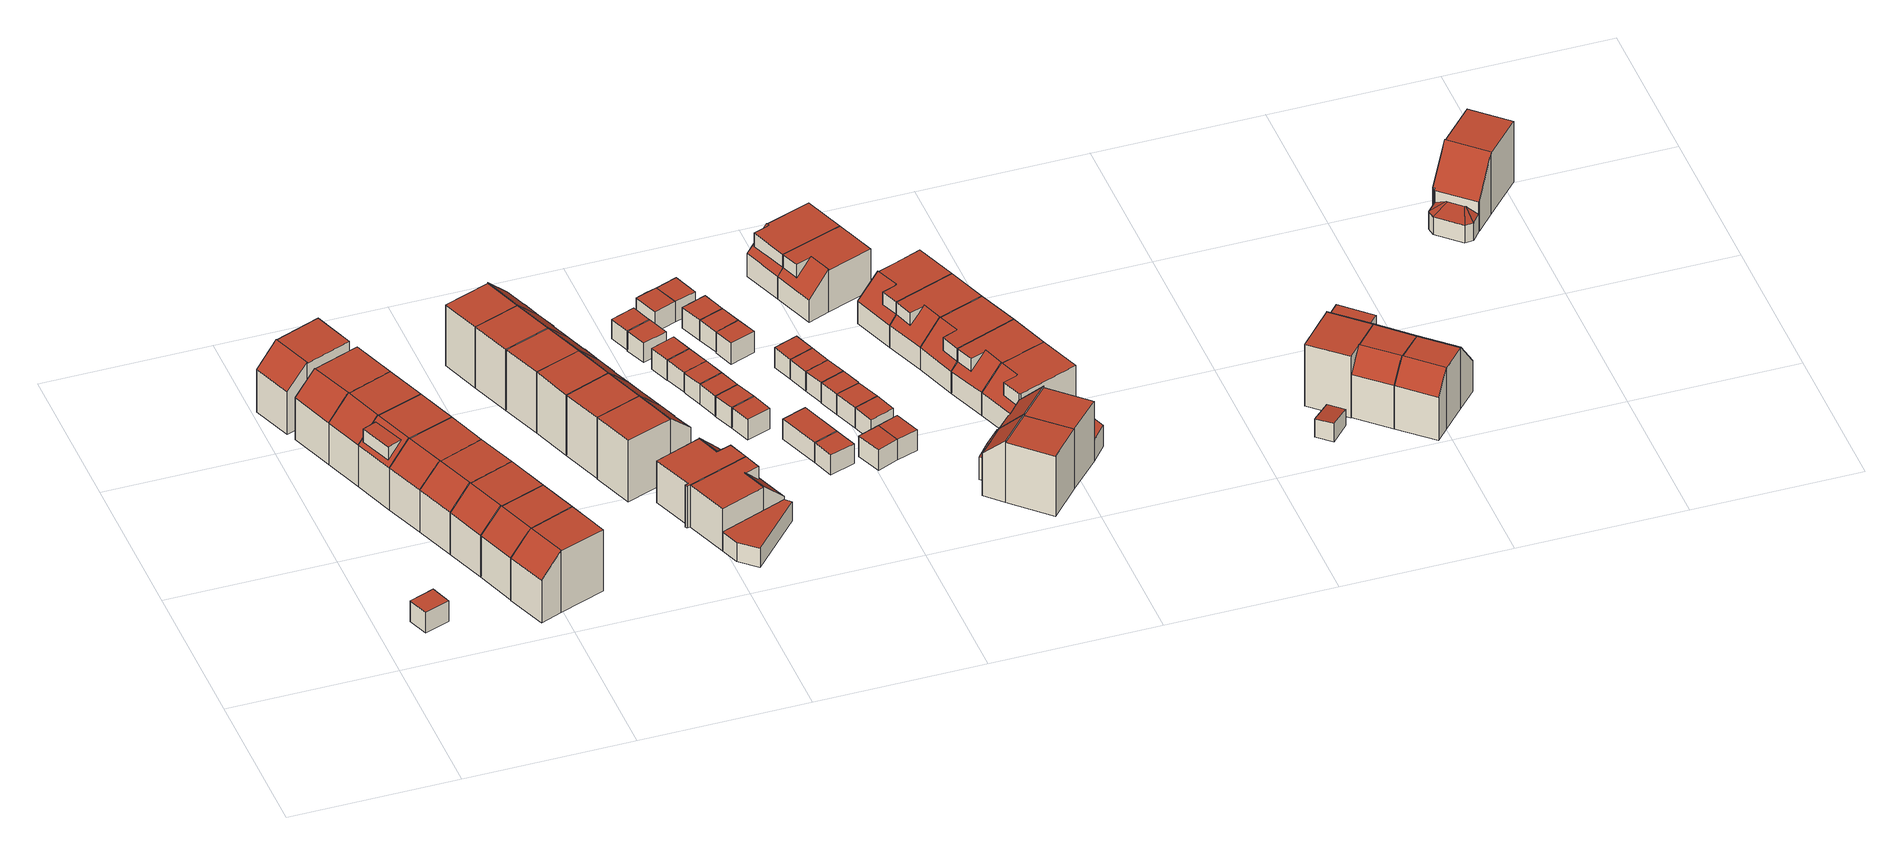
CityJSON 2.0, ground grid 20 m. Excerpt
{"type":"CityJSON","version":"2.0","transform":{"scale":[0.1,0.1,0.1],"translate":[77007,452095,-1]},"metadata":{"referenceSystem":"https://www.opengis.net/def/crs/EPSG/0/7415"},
"CityObjects":{
"building1":{"type":"Building","attributes":{"Volume":23.77,"Dakoppervlakte":8.56,"Muuroppervlakte":32.6,"Vloeroppervlakte":8.56,"hoogte_Z_max_in_m_NAP":2.39,"GEB_DOEL":"onbekend","dateOfConstruction":"1982-01-01","measuredHeight":2.78},"geometry":[{"type":"Solid","lod":"2","boundaries":[[[[0,1,2,3]],[[4,5,6,7]],[[3,2,7,6]],[[1,4,7,2]],[[0,5,4,1]],[[0,3,6,5]]]],"semantics":{"surfaces":[{"type":"GroundSurface"},{"type":"RoofSurface"},{"type":"WallSurface"}],"values":[[0,1,2,2,2,2]]}}]},
"building2":{"type":"Building","attributes":{"Volume":357.85,"Dakoppervlakte":50.63,"Muuroppervlakte":211.91,"Vloeroppervlakte":44.85,"hoogte_Z_max_in_m_NAP":8.14,"GEB_DOEL":"woonfunctie","dateOfConstruction":"1982-01-01","measuredHeight":8.49},"geometry":[{"type":"Solid","lod":"2","boundaries":[[[[8,9,10,11,12,13]],[[14,15,16,17]],[[18,19,20,21]],[[8,14,17,9]],[[15,11,10,16]],[[17,16,10,9]],[[18,21,14,8,13]],[[18,13,12,19]],[[15,20,19,12,11]],[[15,14,21,20]]]],"semantics":{"surfaces":[{"type":"GroundSurface"},{"type":"RoofSurface"},{"type":"WallSurface"}],"values":[[0,1,1,2,2,2,2,2,2,2]]}}]},
"building3":{"type":"Building","attributes":{"Volume":378.02,"Dakoppervlakte":54.36,"Muuroppervlakte":213.97,"Vloeroppervlakte":48.08,"hoogte_Z_max_in_m_NAP":8.12,"GEB_DOEL":"woonfunctie","dateOfConstruction":"1982-01-01","measuredHeight":8.38},"geometry":[{"type":"Solid","lod":"2","boundaries":[[[[22,23,24,25,26,27]],[[28,29,30,31]],[[32,33,34,35]],[[31,27,26,28]],[[22,30,29,23]],[[31,30,22,27]],[[25,24,33,32]],[[29,34,33,24,23]],[[26,25,32,35,28]],[[34,29,28,35]]]],"semantics":{"surfaces":[{"type":"GroundSurface"},{"type":"RoofSurface"},{"type":"WallSurface"}],"values":[[0,1,1,2,2,2,2,2,2,2]]}}]},
"building4":{"type":"Building","attributes":{"Volume":347.47,"Dakoppervlakte":49.75,"Muuroppervlakte":208.37,"Vloeroppervlakte":44.01,"hoogte_Z_max_in_m_NAP":8.11,"GEB_DOEL":"woonfunctie","dateOfConstruction":"1982-01-01","measuredHeight":8.41},"geometry":[{"type":"Solid","lod":"2","boundaries":[[[[36,37,38,24,23,22]],[[39,30,29,40]],[[41,34,33,42]],[[39,40,37,36]],[[36,22,30,39]],[[23,29,30,22]],[[34,29,23,24,33]],[[33,24,38,42]],[[42,38,37,40,41]],[[41,40,29,34]]]],"semantics":{"surfaces":[{"type":"GroundSurface"},{"type":"RoofSurface"},{"type":"WallSurface"}],"values":[[0,1,1,2,2,2,2,2,2,2]]}}]},
"building5":{"type":"Building","attributes":{"Volume":364.16,"Dakoppervlakte":40.69,"Muuroppervlakte":210.59,"Vloeroppervlakte":45.22,"hoogte_Z_max_in_m_NAP":8.11,"GEB_DOEL":"woonfunctie","dateOfConstruction":"1982-01-01","measuredHeight":8.42},"children":["building5-1"],"geometry":[{"type":"Solid","lod":"2","boundaries":[[[[43,44,45,38,37,36]],[[39,40,46,47]],[[41,42,48,49],[50,51,52,53]],[[39,36,37,40]],[[43,47,46,44]],[[37,38,42,41,40]],[[38,45,48,42]],[[45,44,46,49,48]],[[49,46,40,41]],[[47,43,36,39]],[[54,50,53,55]],[[55,53,52]],[[52,51,54,55]],[[54,51,50]]]],"semantics":{"surfaces":[{"type":"GroundSurface"},{"type":"RoofSurface"},{"type":"WallSurface"}],"values":[[0,1,1,2,2,2,2,2,2,2,1,2,2,2]]}}]},
"building5-1":{"type":"BuildingInstallation","attributes":{"relationToConstruction":"outside"},"parents":["building5"],"geometry":[{"type":"MultiSurface","lod":"2","boundaries":[[[54,50,53,55]],[[55,53,52]],[[52,51,54,55]],[[54,51,50]]],"semantics":{"surfaces":[{"type":"RoofSurface"},{"type":"WallSurface"}],"values":[0,1,1,1]}}]},
"building6":{"type":"Building","attributes":{"Volume":345.77,"Dakoppervlakte":49.46,"Muuroppervlakte":208.05,"Vloeroppervlakte":43.75,"hoogte_Z_max_in_m_NAP":8.11,"GEB_DOEL":"woonfunctie","dateOfConstruction":"1982-01-01","measuredHeight":8.41},"geometry":[{"type":"Solid","lod":"2","boundaries":[[[[43,56,57,58,45,44]],[[59,60,47,46]],[[49,48,61,62]],[[57,56,60,59]],[[56,43,47,60]],[[44,46,47,43]],[[44,45,48,49,46]],[[48,45,58,61]],[[59,62,61,58,57]],[[62,59,46,49]]]],"semantics":{"surfaces":[{"type":"GroundSurface"},{"type":"RoofSurface"},{"type":"WallSurface"}],"values":[[0,1,1,2,2,2,2,2,2,2]]}}]},
"building7":{"type":"Building","attributes":{"Volume":347.29,"Dakoppervlakte":49.69,"Muuroppervlakte":208.33,"Vloeroppervlakte":43.94,"hoogte_Z_max_in_m_NAP":8.1,"GEB_DOEL":"woonfunctie","dateOfConstruction":"1982-01-01","measuredHeight":8.41},"geometry":[{"type":"Solid","lod":"2","boundaries":[[[[63,64,65,58,57,56]],[[60,59,66,67]],[[61,68,69,62]],[[66,64,63,67]],[[67,63,56,60]],[[57,59,60,56]],[[61,58,65,68]],[[66,69,68,65,64]],[[62,59,57,58,61]],[[69,66,59,62]]]],"semantics":{"surfaces":[{"type":"GroundSurface"},{"type":"RoofSurface"},{"type":"WallSurface"}],"values":[[0,1,1,2,2,2,2,2,2,2]]}}]},
"building8":{"type":"Building","attributes":{"Volume":356.04,"Dakoppervlakte":50.93,"Muuroppervlakte":210,"Vloeroppervlakte":45.09,"hoogte_Z_max_in_m_NAP":8.1,"GEB_DOEL":"woonfunctie","dateOfConstruction":"1982-01-01","measuredHeight":8.4},"geometry":[{"type":"Solid","lod":"2","boundaries":[[[[63,70,71,72,65,64]],[[73,67,66,74]],[[69,68,75,76]],[[71,70,73,74]],[[73,70,63,67]],[[64,66,67,63]],[[64,65,68,69,66]],[[68,65,72,75]],[[71,74,76,75,72]],[[76,74,66,69]]]],"semantics":{"surfaces":[{"type":"GroundSurface"},{"type":"RoofSurface"},{"type":"WallSurface"}],"values":[[0,1,1,2,2,2,2,2,2,2]]}}]},
"building9":{"type":"Building","attributes":{"Volume":340.99,"Dakoppervlakte":49,"Muuroppervlakte":206.32,"Vloeroppervlakte":43.32,"hoogte_Z_max_in_m_NAP":8.1,"GEB_DOEL":"woonfunctie","dateOfConstruction":"1982-01-01","measuredHeight":8.37},"geometry":[{"type":"Solid","lod":"2","boundaries":[[[[77,78,79,72,71,70]],[[74,80,81,73]],[[76,75,82,83]],[[70,71,74,73]],[[78,77,81,80]],[[81,77,70,73]],[[71,72,75,76,74]],[[75,72,79,82]],[[79,78,80,83,82]],[[76,83,80,74]]]],"semantics":{"surfaces":[{"type":"GroundSurface"},{"type":"RoofSurface"},{"type":"WallSurface"}],"values":[[0,1,1,2,2,2,2,2,2,2]]}}]},
"building10":{"type":"Building","attributes":{"Volume":356.83,"Dakoppervlakte":50.68,"Muuroppervlakte":211.11,"Vloeroppervlakte":44.87,"hoogte_Z_max_in_m_NAP":8.09,"GEB_DOEL":"woonfunctie","dateOfConstruction":"1982-01-01","measuredHeight":8.45},"geometry":[{"type":"Solid","lod":"2","boundaries":[[[[84,85,86,87,88,89]],[[90,91,81,80]],[[92,83,82,93]],[[81,89,88,80]],[[85,84,91,90]],[[91,84,89,81]],[[88,87,82,83,80]],[[87,86,93,82]],[[90,92,93,86,85]],[[92,90,80,83]]]],"semantics":{"surfaces":[{"type":"GroundSurface"},{"type":"RoofSurface"},{"type":"WallSurface"}],"values":[[0,1,1,2,2,2,2,2,2,2]]}}]},
"building11":{"type":"Building","attributes":{"Volume":361.66,"Dakoppervlakte":53.82,"Muuroppervlakte":218.9,"Vloeroppervlakte":47.92,"hoogte_Z_max_in_m_NAP":8.12,"GEB_DOEL":"woonfunctie","dateOfConstruction":"1982-01-01","measuredHeight":8.45},"geometry":[{"type":"Solid","lod":"2","boundaries":[[[[94,95,96,97,98,99,100,101,102,103]],[[104,105,106,107]],[[108,109,110,111,112,113]],[[114,115,116,117]],[[107,100,99,104]],[[99,98,105,104]],[[113,112,106,97,96]],[[113,96,95,108]],[[109,108,95,94,114]],[[111,110,117,101,100,107]],[[115,114,94,103]],[[103,102,116,115]],[[102,101,117,116]],[[109,114,117,110]],[[111,107,106,112]],[[97,106,105,98]]]],"semantics":{"surfaces":[{"type":"GroundSurface"},{"type":"RoofSurface"},{"type":"WallSurface"}],"values":[[0,1,1,1,2,2,2,2,2,2,2,2,2,2,2,2]]}}]},
"building12":{"type":"Building","attributes":{"Volume":350.56,"Dakoppervlakte":52.36,"Muuroppervlakte":215.94,"Vloeroppervlakte":46.6,"hoogte_Z_max_in_m_NAP":8.12,"GEB_DOEL":"woonfunctie","dateOfConstruction":"1982-01-01","measuredHeight":8.42},"geometry":[{"type":"Solid","lod":"2","boundaries":[[[[118,119,120,121,122,102,101,100,99,123]],[[124,125,104,107]],[[110,126,127,128,129,111]],[[116,130,131,117]],[[104,99,100,107]],[[124,118,123,125]],[[120,127,126,131,121]],[[127,120,119,128]],[[124,129,128,119,118]],[[111,107,100,101,117,110]],[[122,121,131,130]],[[101,102,116,117]],[[130,116,102,122]],[[110,117,131,126]],[[129,124,107,111]],[[99,104,125,123]]]],"semantics":{"surfaces":[{"type":"GroundSurface"},{"type":"RoofSurface"},{"type":"WallSurface"}],"values":[[0,1,1,1,2,2,2,2,2,2,2,2,2,2,2,2]]}}]},
"building13":{"type":"Building","attributes":{"Volume":360.06,"Dakoppervlakte":53.71,"Muuroppervlakte":218.05,"Vloeroppervlakte":47.81,"hoogte_Z_max_in_m_NAP":8.12,"GEB_DOEL":"woonfunctie","dateOfConstruction":"1982-01-01","measuredHeight":8.43},"geometry":[{"type":"Solid","lod":"2","boundaries":[[[[132,133,134,135,136,137,138,139,140,141]],[[142,143,144,145]],[[146,147,148,149,150,151]],[[152,153,154,155]],[[133,144,143,134]],[[132,145,144,133]],[[151,150,142,141,140]],[[146,151,140,139]],[[147,146,139,138,154]],[[149,148,153,135,134,143]],[[138,137,155,154]],[[155,137,136,152]],[[153,152,136,135]],[[147,154,153,148]],[[142,150,149,143]],[[142,145,132,141]]]],"semantics":{"surfaces":[{"type":"GroundSurface"},{"type":"RoofSurface"},{"type":"WallSurface"}],"values":[[0,1,1,1,2,2,2,2,2,2,2,2,2,2,2,2]]}}]},
"building14":{"type":"Building","attributes":{"Volume":360.48,"Dakoppervlakte":53.58,"Muuroppervlakte":218.43,"Vloeroppervlakte":47.69,"hoogte_Z_max_in_m_NAP":8.12,"GEB_DOEL":"woonfunctie","dateOfConstruction":"1982-01-01","measuredHeight":8.45},"geometry":[{"type":"Solid","lod":"2","boundaries":[[[[156,157,158,136,135,134,133,98,97,96]],[[105,144,143,106]],[[159,160,113,112,149,148]],[[152,161,162,153]],[[98,105,106,97]],[[98,133,144,105]],[[135,153,148,149,143,134]],[[157,156,160,159,162]],[[160,156,96,113]],[[106,112,113,96,97]],[[135,136,152,153]],[[152,136,158,161]],[[162,161,158,157]],[[148,153,162,159]],[[112,106,143,149]],[[134,143,144,133]]]],"semantics":{"surfaces":[{"type":"GroundSurface"},{"type":"RoofSurface"},{"type":"WallSurface"}],"values":[[0,1,1,1,2,2,2,2,2,2,2,2,2,2,2,2]]}}]},
"building15":{"type":"Building","attributes":{"Volume":370.04,"Dakoppervlakte":54.65,"Muuroppervlakte":221.67,"Vloeroppervlakte":48.62,"hoogte_Z_max_in_m_NAP":8.12,"GEB_DOEL":"woonfunctie","dateOfConstruction":"1982-01-01","measuredHeight":8.5},"geometry":[{"type":"Solid","lod":"2","boundaries":[[[[163,164,165,166,167,168,169,170,171,172]],[[173,174,175,176]],[[177,178,179,180,181,182]],[[183,184,185,186]],[[163,173,176,164]],[[174,166,165,175]],[[182,181,173,163,172]],[[177,182,172,171]],[[171,170,185,178,177]],[[180,179,184,167,166,174]],[[186,185,170,169]],[[183,186,169,168]],[[184,183,168,167]],[[178,185,184,179]],[[173,181,180,174]],[[176,175,165,164]]]],"semantics":{"surfaces":[{"type":"GroundSurface"},{"type":"RoofSurface"},{"type":"WallSurface"}],"values":[[0,1,1,1,2,2,2,2,2,2,2,2,2,2,2,2]]}}]},
"building16":{"type":"Building","attributes":{"Volume":362.93,"Dakoppervlakte":54.28,"Muuroppervlakte":217.81,"Vloeroppervlakte":48.29,"hoogte_Z_max_in_m_NAP":8.12,"GEB_DOEL":"woonfunctie","dateOfConstruction":"1982-01-01","measuredHeight":8.42},"geometry":[{"type":"Solid","lod":"2","boundaries":[[[[187,188,189,190,191,132,141,140,192,193]],[[174,142,145,175]],[[180,179,194,195,151,150]],[[196,197,184,183]],[[142,141,132,145]],[[132,191,175,145]],[[151,195,192,140]],[[142,150,151,140,141]],[[189,184,179,180,174,190]],[[192,195,194,197,193]],[[189,188,183,184]],[[188,187,196,183]],[[193,197,196,187]],[[197,194,179,184]],[[142,174,180,150]],[[174,175,191,190]]]],"semantics":{"surfaces":[{"type":"GroundSurface"},{"type":"RoofSurface"},{"type":"WallSurface"}],"values":[[0,1,1,1,2,2,2,2,2,2,2,2,2,2,2,2]]}}]},
"building17":{"type":"Building","attributes":{"Volume":259.06,"Dakoppervlakte":52.32,"Muuroppervlakte":153.26,"Vloeroppervlakte":48.1,"hoogte_Z_max_in_m_NAP":5.5,"GEB_DOEL":"woonfunctie","dateOfConstruction":"1982-01-01","measuredHeight":5.84},"geometry":[{"type":"Solid","lod":"2","boundaries":[[[[198,199,200,201,202,203,204,205,206]],[[207,208,209,210,211,212,213,214,215,216]],[[217,218,219,220,221,213,222]],[[216,215,200,199]],[[216,199,198,207]],[[208,206,205,209]],[[205,204,210,209]],[[210,204,203,217,211]],[[220,219,201,200,215]],[[217,203,202,218]],[[218,202,201,219]],[[211,217,222,212]],[[212,222,213]],[[220,215,214,221]],[[221,214,213]],[[207,198,206,208]]]],"semantics":{"surfaces":[{"type":"GroundSurface"},{"type":"RoofSurface"},{"type":"WallSurface"}],"values":[[0,1,1,2,2,2,2,2,2,2,2,2,2,2,2,2]]}}]},
"building18":{"type":"Building","attributes":{"Volume":73.09,"Dakoppervlakte":27.1,"Muuroppervlakte":63.98,"Vloeroppervlakte":27.1,"hoogte_Z_max_in_m_NAP":2.35,"GEB_DOEL":"overige gebruiksfunctie","dateOfConstruction":"1982-01-01","measuredHeight":2.7},"geometry":[{"type":"Solid","lod":"2","boundaries":[[[[223,224,225,226,227]],[[228,229,230,231,232]],[[226,225,232,231]],[[225,224,228,232]],[[224,223,229,228]],[[227,230,229,223]],[[227,226,231,230]]]],"semantics":{"surfaces":[{"type":"GroundSurface"},{"type":"RoofSurface"},{"type":"WallSurface"}],"values":[[0,1,2,2,2,2,2]]}}]},
"building19":{"type":"Building","attributes":{"Volume":253.96,"Dakoppervlakte":51.93,"Muuroppervlakte":147.04,"Vloeroppervlakte":47.45,"hoogte_Z_max_in_m_NAP":5.5,"GEB_DOEL":"woonfunctie","dateOfConstruction":"1982-01-01","measuredHeight":5.83},"geometry":[{"type":"Solid","lod":"2","boundaries":[[[[202,227,233,226,204,203]],[[234,235,236,237,211,210,238]],[[217,239,236,240,241,242,218]],[[210,211,217,203,204]],[[226,238,210,204]],[[242,227,202,218]],[[217,218,202,203]],[[233,227,242,241,234]],[[239,237,236]],[[217,211,237,239]],[[235,240,236]],[[240,235,234,241]],[[238,226,233,234]]]],"semantics":{"surfaces":[{"type":"GroundSurface"},{"type":"RoofSurface"},{"type":"WallSurface"}],"values":[[0,1,1,2,2,2,2,2,2,2,2,2,2]]}}]},
"building20":{"type":"Building","attributes":{"Volume":22.11,"Dakoppervlakte":8.35,"Muuroppervlakte":30.68,"Vloeroppervlakte":8.35,"hoogte_Z_max_in_m_NAP":2.31,"GEB_DOEL":"onbekend","dateOfConstruction":"1982-01-01","measuredHeight":2.65},"geometry":[{"type":"Solid","lod":"2","boundaries":[[[[243,244,245,246,247]],[[248,249,250,251,252]],[[244,243,248,252]],[[250,249,248,243,247,246]],[[245,251,250,246]],[[245,244,252,251]]]],"semantics":{"surfaces":[{"type":"GroundSurface"},{"type":"RoofSurface"},{"type":"WallSurface"}],"values":[[0,1,2,2,2,2]]}}]},
"building21":{"type":"Building","attributes":{"Volume":22.67,"Dakoppervlakte":8.35,"Muuroppervlakte":31.46,"Vloeroppervlakte":8.35,"hoogte_Z_max_in_m_NAP":2.31,"GEB_DOEL":"onbekend","dateOfConstruction":"1982-01-01","measuredHeight":2.71},"geometry":[{"type":"Solid","lod":"2","boundaries":[[[[253,254,255,256]],[[252,257,258,248]],[[253,256,257,252]],[[256,255,258,257]],[[254,248,258,255]],[[253,252,248,254]]]],"semantics":{"surfaces":[{"type":"GroundSurface"},{"type":"RoofSurface"},{"type":"WallSurface"}],"values":[[0,1,2,2,2,2]]}}]},
"building22":{"type":"Building","attributes":{"Volume":22.53,"Dakoppervlakte":8.33,"Muuroppervlakte":31.3,"Vloeroppervlakte":8.33,"hoogte_Z_max_in_m_NAP":2.35,"GEB_DOEL":"onbekend","dateOfConstruction":"1982-01-01","measuredHeight":2.7},"geometry":[{"type":"Solid","lod":"2","boundaries":[[[[259,260,261,262]],[[263,264,265,266]],[[259,262,265,264]],[[265,262,261,266]],[[260,263,266,261]],[[260,259,264,263]]]],"semantics":{"surfaces":[{"type":"GroundSurface"},{"type":"RoofSurface"},{"type":"WallSurface"}],"values":[[0,1,2,2,2,2]]}}]},
"building23":{"type":"Building","attributes":{"Volume":22.52,"Dakoppervlakte":8.36,"Muuroppervlakte":31.24,"Vloeroppervlakte":8.36,"hoogte_Z_max_in_m_NAP":2.35,"GEB_DOEL":"onbekend","dateOfConstruction":"1982-01-01","measuredHeight":2.69},"geometry":[{"type":"Solid","lod":"2","boundaries":[[[[267,268,269,270]],[[264,271,272,265]],[[269,272,271,270]],[[269,268,265,272]],[[267,264,265,268]],[[267,270,271,264]]]],"semantics":{"surfaces":[{"type":"GroundSurface"},{"type":"RoofSurface"},{"type":"WallSurface"}],"values":[[0,1,2,2,2,2]]}}]},
"building24":{"type":"Building","attributes":{"Volume":22.47,"Dakoppervlakte":8.36,"Muuroppervlakte":31.16,"Vloeroppervlakte":8.36,"hoogte_Z_max_in_m_NAP":2.35,"GEB_DOEL":"onbekend","dateOfConstruction":"1982-01-01","measuredHeight":2.69},"geometry":[{"type":"Solid","lod":"2","boundaries":[[[[270,269,273,274,275]],[[276,277,272,271,278]],[[273,269,272,277]],[[270,271,272,269]],[[276,278,271,270,275,274]],[[274,273,277,276]]]],"semantics":{"surfaces":[{"type":"GroundSurface"},{"type":"RoofSurface"},{"type":"WallSurface"}],"values":[[0,1,2,2,2,2]]}}]},
"building25":{"type":"Building","attributes":{"Volume":22.34,"Dakoppervlakte":8.3,"Muuroppervlakte":31.11,"Vloeroppervlakte":8.3,"hoogte_Z_max_in_m_NAP":2.35,"GEB_DOEL":"onbekend","dateOfConstruction":"1982-01-01","measuredHeight":2.69},"geometry":[{"type":"Solid","lod":"2","boundaries":[[[[279,274,273,280]],[[276,281,282,277]],[[280,282,281,279]],[[273,277,282,280]],[[274,276,277,273]],[[274,279,281,276]]]],"semantics":{"surfaces":[{"type":"GroundSurface"},{"type":"RoofSurface"},{"type":"WallSurface"}],"values":[[0,1,2,2,2,2]]}}]},
"building26":{"type":"Building","attributes":{"Volume":22.85,"Dakoppervlakte":8.45,"Muuroppervlakte":31.51,"Vloeroppervlakte":8.45,"hoogte_Z_max_in_m_NAP":2.35,"GEB_DOEL":"onbekend","dateOfConstruction":"1982-01-01","measuredHeight":2.7},"geometry":[{"type":"Solid","lod":"2","boundaries":[[[[283,284,285,286,287]],[[288,289,282,281,290]],[[287,282,289,283]],[[286,281,282,287]],[[288,290,281,286,285,284]],[[284,283,289,288]]]],"semantics":{"surfaces":[{"type":"GroundSurface"},{"type":"RoofSurface"},{"type":"WallSurface"}],"values":[[0,1,2,2,2,2]]}}]},
"building27":{"type":"Building","attributes":{"Volume":22.6,"Dakoppervlakte":8.36,"Muuroppervlakte":31.36,"Vloeroppervlakte":8.36,"hoogte_Z_max_in_m_NAP":2.35,"GEB_DOEL":"onbekend","dateOfConstruction":"1982-01-01","measuredHeight":2.7},"geometry":[{"type":"Solid","lod":"2","boundaries":[[[[284,283,291,292]],[[288,293,294,289]],[[284,292,293,288]],[[292,291,294,293]],[[283,289,294,291]],[[289,283,284,288]]]],"semantics":{"surfaces":[{"type":"GroundSurface"},{"type":"RoofSurface"},{"type":"WallSurface"}],"values":[[0,1,2,2,2,2]]}}]},
"building28":{"type":"Building","attributes":{"Volume":23.74,"Dakoppervlakte":8.61,"Muuroppervlakte":32.44,"Vloeroppervlakte":8.61,"hoogte_Z_max_in_m_NAP":2.38,"GEB_DOEL":"onbekend","dateOfConstruction":"1982-01-01","measuredHeight":2.76},"geometry":[{"type":"Solid","lod":"2","boundaries":[[[[295,296,297,298,299]],[[300,301,302,303,304]],[[297,296,301,300]],[[295,302,301,296]],[[299,303,302,295]],[[299,298,297,300,304,303]]]],"semantics":{"surfaces":[{"type":"GroundSurface"},{"type":"RoofSurface"},{"type":"WallSurface"}],"values":[[0,1,2,2,2,2]]}}]},
"building29":{"type":"Building","attributes":{"Volume":44.84,"Dakoppervlakte":16.75,"Muuroppervlakte":45.35,"Vloeroppervlakte":16.75,"hoogte_Z_max_in_m_NAP":2.32,"GEB_DOEL":"onbekend","dateOfConstruction":"1982-01-01","measuredHeight":2.68},"geometry":[{"type":"Solid","lod":"2","boundaries":[[[[305,306,307,308]],[[309,310,311,312]],[[308,307,312,311]],[[307,306,309,312]],[[305,310,309,306]],[[305,308,311,310]]]],"semantics":{"surfaces":[{"type":"GroundSurface"},{"type":"RoofSurface"},{"type":"WallSurface"}],"values":[[0,1,2,2,2,2]]}}]},
"building30":{"type":"Building","attributes":{"Volume":23.5,"Dakoppervlakte":8.79,"Muuroppervlakte":31.76,"Vloeroppervlakte":8.79,"hoogte_Z_max_in_m_NAP":2.32,"GEB_DOEL":"onbekend","dateOfConstruction":"1982-01-01","measuredHeight":2.67},"geometry":[{"type":"Solid","lod":"2","boundaries":[[[[308,307,313,314]],[[311,315,316,312]],[[308,314,315,311]],[[314,313,316,315]],[[307,312,316,313]],[[308,311,312,307]]]],"semantics":{"surfaces":[{"type":"GroundSurface"},{"type":"RoofSurface"},{"type":"WallSurface"}],"values":[[0,1,2,2,2,2]]}}]},
"building31":{"type":"Building","attributes":{"Volume":23.62,"Dakoppervlakte":8.61,"Muuroppervlakte":32.27,"Vloeroppervlakte":8.61,"hoogte_Z_max_in_m_NAP":2.38,"GEB_DOEL":"onbekend","dateOfConstruction":"1982-01-01","measuredHeight":2.74},"geometry":[{"type":"Solid","lod":"2","boundaries":[[[[299,317,318,295]],[[303,302,319,320]],[[299,295,302,303]],[[295,318,319,302]],[[317,320,319,318]],[[299,303,320,317]]]],"semantics":{"surfaces":[{"type":"GroundSurface"},{"type":"RoofSurface"},{"type":"WallSurface"}],"values":[[0,1,2,2,2,2]]}}]},
"building32":{"type":"Building","attributes":{"Volume":25,"Dakoppervlakte":9.11,"Muuroppervlakte":33.16,"Vloeroppervlakte":9.11,"hoogte_Z_max_in_m_NAP":2.37,"GEB_DOEL":"onbekend","dateOfConstruction":"1982-01-01","measuredHeight":2.74},"geometry":[{"type":"Solid","lod":"2","boundaries":[[[[321,322,323,324]],[[325,326,327,328]],[[321,324,325,328]],[[325,324,323,326]],[[322,327,326,323]],[[322,321,328,327]]]],"semantics":{"surfaces":[{"type":"GroundSurface"},{"type":"RoofSurface"},{"type":"WallSurface"}],"values":[[0,1,2,2,2,2]]}}]},
"building33":{"type":"Building","attributes":{"Volume":22.85,"Dakoppervlakte":8.33,"Muuroppervlakte":31.8,"Vloeroppervlakte":8.33,"hoogte_Z_max_in_m_NAP":2.37,"GEB_DOEL":"onbekend","dateOfConstruction":"1982-01-01","measuredHeight":2.74},"geometry":[{"type":"Solid","lod":"2","boundaries":[[[[321,324,329,330]],[[331,325,328,332]],[[329,331,332,330]],[[324,325,331,329]],[[321,328,325,324]],[[321,330,332,328]]]],"semantics":{"surfaces":[{"type":"GroundSurface"},{"type":"RoofSurface"},{"type":"WallSurface"}],"values":[[0,1,2,2,2,2]]}}]},
"building34":{"type":"Building","attributes":{"Volume":23.47,"Dakoppervlakte":8.32,"Muuroppervlakte":32.69,"Vloeroppervlakte":8.32,"hoogte_Z_max_in_m_NAP":2.35,"GEB_DOEL":"onbekend","dateOfConstruction":"1982-01-01","measuredHeight":2.82},"geometry":[{"type":"Solid","lod":"2","boundaries":[[[[333,334,335,336]],[[337,338,331,332]],[[333,336,337,332]],[[335,338,337,336]],[[334,331,338,335]],[[334,333,332,331]]]],"semantics":{"surfaces":[{"type":"GroundSurface"},{"type":"RoofSurface"},{"type":"WallSurface"}],"values":[[0,1,2,2,2,2]]}}]},
"building35":{"type":"Building","attributes":{"Volume":24.49,"Dakoppervlakte":8.83,"Muuroppervlakte":33.12,"Vloeroppervlakte":8.83,"hoogte_Z_max_in_m_NAP":2.38,"GEB_DOEL":"onbekend","dateOfConstruction":"1982-01-01","measuredHeight":2.77},"geometry":[{"type":"Solid","lod":"2","boundaries":[[[[339,340,341,342]],[[343,344,345,346]],[[342,344,343,339]],[[342,341,345,344]],[[340,346,345,341]],[[346,340,339,343]]]],"semantics":{"surfaces":[{"type":"GroundSurface"},{"type":"RoofSurface"},{"type":"WallSurface"}],"values":[[0,1,2,2,2,2]]}}]},
"building36":{"type":"Building","attributes":{"Volume":22.31,"Dakoppervlakte":8.21,"Muuroppervlakte":31.24,"Vloeroppervlakte":8.21,"hoogte_Z_max_in_m_NAP":2.38,"GEB_DOEL":"onbekend","dateOfConstruction":"1982-01-01","measuredHeight":2.72},"geometry":[{"type":"Solid","lod":"2","boundaries":[[[[347,348,349,350]],[[351,352,353,354]],[[349,354,353,350]],[[348,351,354,349]],[[347,352,351,348]],[[353,352,347,350]]]],"semantics":{"surfaces":[{"type":"GroundSurface"},{"type":"RoofSurface"},{"type":"WallSurface"}],"values":[[0,1,2,2,2,2]]}}]},
"building37":{"type":"Building","attributes":{"Volume":22.42,"Dakoppervlakte":8.26,"Muuroppervlakte":31.29,"Vloeroppervlakte":8.26,"hoogte_Z_max_in_m_NAP":2.38,"GEB_DOEL":"onbekend","dateOfConstruction":"1982-01-01","measuredHeight":2.71},"geometry":[{"type":"Solid","lod":"2","boundaries":[[[[350,349,355,356]],[[354,353,357,358]],[[355,358,357,356]],[[355,349,354,358]],[[353,354,349,350]],[[350,356,357,353]]]],"semantics":{"surfaces":[{"type":"GroundSurface"},{"type":"RoofSurface"},{"type":"WallSurface"}],"values":[[0,1,2,2,2,2]]}}]},
"building38":{"type":"Building","attributes":{"Volume":21.64,"Dakoppervlakte":7.96,"Muuroppervlakte":30.81,"Vloeroppervlakte":7.96,"hoogte_Z_max_in_m_NAP":2.38,"GEB_DOEL":"onbekend","dateOfConstruction":"1982-01-01","measuredHeight":2.72},"geometry":[{"type":"Solid","lod":"2","boundaries":[[[[359,356,355,360]],[[358,357,361,362]],[[359,360,362,361]],[[355,358,362,360]],[[358,355,356,357]],[[356,359,361,357]]]],"semantics":{"surfaces":[{"type":"GroundSurface"},{"type":"RoofSurface"},{"type":"WallSurface"}],"values":[[0,1,2,2,2,2]]}}]},
"building39":{"type":"Building","attributes":{"Volume":22.54,"Dakoppervlakte":8.02,"Muuroppervlakte":31.96,"Vloeroppervlakte":8.02,"hoogte_Z_max_in_m_NAP":2.38,"GEB_DOEL":"onbekend","dateOfConstruction":"1982-01-01","measuredHeight":2.81},"geometry":[{"type":"Solid","lod":"2","boundaries":[[[[363,364,365,366,367]],[[368,369,362,361,370]],[[370,364,363,368]],[[362,369,368,363,367,366]],[[365,361,362,366]],[[365,364,370,361]]]],"semantics":{"surfaces":[{"type":"GroundSurface"},{"type":"RoofSurface"},{"type":"WallSurface"}],"values":[[0,1,2,2,2,2]]}}]},
"building40":{"type":"Building","attributes":{"Volume":25.58,"Dakoppervlakte":9.22,"Muuroppervlakte":33.7,"Vloeroppervlakte":9.22,"hoogte_Z_max_in_m_NAP":2.38,"GEB_DOEL":"onbekend","dateOfConstruction":"1982-01-01","measuredHeight":2.77},"geometry":[{"type":"Solid","lod":"2","boundaries":[[[[371,364,363,372]],[[370,373,374,368]],[[373,371,372,374]],[[363,368,374,372]],[[364,370,368,363]],[[364,371,373,370]]]],"semantics":{"surfaces":[{"type":"GroundSurface"},{"type":"RoofSurface"},{"type":"WallSurface"}],"values":[[0,1,2,2,2,2]]}}]},
"building41":{"type":"Building","attributes":{"Volume":24.12,"Dakoppervlakte":8.83,"Muuroppervlakte":32.62,"Vloeroppervlakte":8.83,"hoogte_Z_max_in_m_NAP":2.38,"GEB_DOEL":"onbekend","dateOfConstruction":"1982-01-01","measuredHeight":2.73},"geometry":[{"type":"Solid","lod":"2","boundaries":[[[[339,375,376,340]],[[343,346,377,378]],[[343,339,340,346]],[[377,346,340,376]],[[375,378,377,376]],[[339,343,378,375]]]],"semantics":{"surfaces":[{"type":"GroundSurface"},{"type":"RoofSurface"},{"type":"WallSurface"}],"values":[[0,1,2,2,2,2]]}}]},
"building42":{"type":"Building","attributes":{"Volume":24.34,"Dakoppervlakte":8.77,"Muuroppervlakte":32.9,"Vloeroppervlakte":8.77,"hoogte_Z_max_in_m_NAP":2.38,"GEB_DOEL":"onbekend","dateOfConstruction":"1982-01-01","measuredHeight":2.77},"geometry":[{"type":"Solid","lod":"2","boundaries":[[[[379,371,372,380]],[[381,374,373,382]],[[371,379,382,373]],[[379,380,381,382]],[[374,381,380,372]],[[374,372,371,373]]]],"semantics":{"surfaces":[{"type":"GroundSurface"},{"type":"RoofSurface"},{"type":"WallSurface"}],"values":[[0,1,2,2,2,2]]}}]},
"building43":{"type":"Building","attributes":{"Volume":349.37,"Dakoppervlakte":52.21,"Muuroppervlakte":215.31,"Vloeroppervlakte":46.71,"hoogte_Z_max_in_m_NAP":8.08,"GEB_DOEL":"woonfunctie","dateOfConstruction":"1982-01-01","measuredHeight":8.4},"geometry":[{"type":"Solid","lod":"2","boundaries":[[[[383,384,385,386,387,388,389,390,391,392]],[[393,394,395,396]],[[397,398,399,400,401,402]],[[403,404,405,406]],[[392,393,396,383]],[[393,392,391,394]],[[400,385,384,401]],[[396,402,401,384,383]],[[397,395,390,389,404,398]],[[386,385,400,399,403]],[[403,406,387,386]],[[389,388,405,404]],[[405,388,387,406]],[[398,404,403,399]],[[396,395,397,402]],[[395,394,391,390]]]],"semantics":{"surfaces":[{"type":"GroundSurface"},{"type":"RoofSurface"},{"type":"WallSurface"}],"values":[[0,1,1,1,2,2,2,2,2,2,2,2,2,2,2,2]]}}]},
"building44":{"type":"Building","attributes":{"Volume":242.77,"Dakoppervlakte":46.45,"Muuroppervlakte":148.03,"Vloeroppervlakte":44.6,"hoogte_Z_max_in_m_NAP":5.5,"GEB_DOEL":"woonfunctie","dateOfConstruction":"1982-01-01","measuredHeight":5.78},"geometry":[{"type":"Solid","lod":"2","boundaries":[[[[407,408,409,410,411,412]],[[413,414,415,416,417,418,419]],[[420,417,421,422,423,424,425]],[[412,414,413,407]],[[412,411,415,414]],[[423,410,409,424]],[[409,408,425,424]],[[411,410,423,422,415]],[[420,418,417]],[[418,420,425,419]],[[416,421,417]],[[421,416,415,422]],[[408,407,413,419,425]]]],"semantics":{"surfaces":[{"type":"GroundSurface"},{"type":"RoofSurface"},{"type":"WallSurface"}],"values":[[0,1,1,2,2,2,2,2,2,2,2,2,2]]}}]},
"building45":{"type":"Building","attributes":{"Volume":245.87,"Dakoppervlakte":49.83,"Muuroppervlakte":145.79,"Vloeroppervlakte":45.72,"hoogte_Z_max_in_m_NAP":5.5,"GEB_DOEL":"woonfunctie","dateOfConstruction":"1982-01-01","measuredHeight":5.82},"geometry":[{"type":"Solid","lod":"2","boundaries":[[[[426,409,408,407,427,428]],[[419,429,430,431,432,433,413]],[[425,424,434,435,436,430,437]],[[428,427,433,432]],[[407,413,433,427]],[[432,435,434,426,428]],[[408,409,424,425]],[[424,409,426,434]],[[437,429,419,425]],[[429,437,430]],[[435,432,431,436]],[[436,431,430]],[[425,419,413,407,408]]]],"semantics":{"surfaces":[{"type":"GroundSurface"},{"type":"RoofSurface"},{"type":"WallSurface"}],"values":[[0,1,1,2,2,2,2,2,2,2,2,2,2]]}}]},
"building46":{"type":"Building","attributes":{"Volume":371.23,"Dakoppervlakte":55.78,"Muuroppervlakte":219.88,"Vloeroppervlakte":49.73,"hoogte_Z_max_in_m_NAP":8.08,"GEB_DOEL":"woonfunctie","dateOfConstruction":"1982-01-01","measuredHeight":8.39},"geometry":[{"type":"Solid","lod":"2","boundaries":[[[[438,439,440,441,391,390,389,388,442,443,444]],[[445,395,394,446]],[[447,398,397,448,449,450,451]],[[404,452,453,405]],[[440,445,446,441]],[[394,395,390,391]],[[450,438,444,451]],[[444,443,452,447,451]],[[397,398,404,389,390,395]],[[440,439,449,448,445]],[[438,450,449,439]],[[443,442,453,452]],[[405,453,442,388]],[[389,404,405,388]],[[447,452,404,398]],[[395,445,448,397]],[[394,391,441,446]]]],"semantics":{"surfaces":[{"type":"GroundSurface"},{"type":"RoofSurface"},{"type":"WallSurface"}],"values":[[0,1,1,1,2,2,2,2,2,2,2,2,2,2,2,2,2]]}}]},
"building47":{"type":"Building","attributes":{"Volume":246.52,"Dakoppervlakte":50.72,"Muuroppervlakte":144.65,"Vloeroppervlakte":46.4,"hoogte_Z_max_in_m_NAP":5.51,"GEB_DOEL":"woonfunctie","dateOfConstruction":"1982-01-01","measuredHeight":5.79},"geometry":[{"type":"Solid","lod":"2","boundaries":[[[[454,455,456,457,458,459,460]],[[461,462,463,464,465,466,467,468]],[[469,461,470,471,472,473,474]],[[454,465,464,455]],[[465,454,460,459,467,466]],[[472,458,457,473]],[[474,473,457,456]],[[472,471,467,459,458]],[[469,462,461]],[[462,469,474,463]],[[468,470,461]],[[470,468,467,471]],[[464,463,474,456,455]]]],"semantics":{"surfaces":[{"type":"GroundSurface"},{"type":"RoofSurface"},{"type":"WallSurface"}],"values":[[0,1,1,2,2,2,2,2,2,2,2,2,2]]}}]},
"building48":{"type":"Building","attributes":{"Volume":233.55,"Dakoppervlakte":47.93,"Muuroppervlakte":142.15,"Vloeroppervlakte":43.98,"hoogte_Z_max_in_m_NAP":5.51,"GEB_DOEL":"woonfunctie","dateOfConstruction":"1982-01-01","measuredHeight":5.78},"geometry":[{"type":"Solid","lod":"2","boundaries":[[[[455,475,476,477,457,456]],[[478,479,464,463,480,481,482]],[[474,473,483,484,485,481,486]],[[455,464,479,475]],[[464,455,456,474,463]],[[473,457,477,483]],[[478,484,483,477,476]],[[457,473,474,456]],[[486,481,480]],[[480,463,474,486]],[[484,478,482,485]],[[485,482,481]],[[476,475,479,478]]]],"semantics":{"surfaces":[{"type":"GroundSurface"},{"type":"RoofSurface"},{"type":"WallSurface"}],"values":[[0,1,1,2,2,2,2,2,2,2,2,2,2]]}}]},
"building49":{"type":"Building","attributes":{"Volume":246.14,"Dakoppervlakte":50.01,"Muuroppervlakte":145.85,"Vloeroppervlakte":45.91,"hoogte_Z_max_in_m_NAP":5.51,"GEB_DOEL":"woonfunctie","dateOfConstruction":"1982-01-01","measuredHeight":5.82},"geometry":[{"type":"Solid","lod":"2","boundaries":[[[[487,488,489,477,476,475]],[[490,479,478,491,492,493,494]],[[495,492,496,484,483,497,498]],[[490,487,475,479]],[[479,475,476,478]],[[484,478,476,477,483]],[[483,477,489,497]],[[498,497,489,488]],[[495,493,492]],[[493,495,498,494]],[[491,496,492]],[[491,478,484,496]],[[490,494,498,488,487]]]],"semantics":{"surfaces":[{"type":"GroundSurface"},{"type":"RoofSurface"},{"type":"WallSurface"}],"values":[[0,1,1,2,2,2,2,2,2,2,2,2,2]]}}]},
"building50":{"type":"Building","attributes":{"Volume":233.85,"Dakoppervlakte":47.94,"Muuroppervlakte":142.32,"Vloeroppervlakte":44.04,"hoogte_Z_max_in_m_NAP":5.51,"GEB_DOEL":"woonfunctie","dateOfConstruction":"1982-01-01","measuredHeight":5.77},"geometry":[{"type":"Solid","lod":"2","boundaries":[[[[499,500,501,489,488,487]],[[502,490,494,503,504,505,506]],[[498,497,507,508,509,504,510]],[[487,490,502,499]],[[494,490,487,488,498]],[[507,497,489,501]],[[506,508,507,501,500]],[[497,498,488,489]],[[510,504,503]],[[503,494,498,510]],[[508,506,505,509]],[[509,505,504]],[[499,502,506,500]]]],"semantics":{"surfaces":[{"type":"GroundSurface"},{"type":"RoofSurface"},{"type":"WallSurface"}],"values":[[0,1,1,2,2,2,2,2,2,2,2,2,2]]}}]},
"building51":{"type":"Building","attributes":{"Volume":104.69,"Dakoppervlakte":36.19,"Muuroppervlakte":72.68,"Vloeroppervlakte":36.19,"hoogte_Z_max_in_m_NAP":2.61,"GEB_DOEL":"overige gebruiksfunctie","dateOfConstruction":"1982-01-01","measuredHeight":2.89},"geometry":[{"type":"Solid","lod":"2","boundaries":[[[[511,512,513,514,441,440,439]],[[515,516,517,518,519,520,521]],[[441,514,518,517]],[[513,512,520,519]],[[512,511,521,520]],[[515,521,511,439]],[[514,513,519,518]],[[441,517,516,515,439,440]]]],"semantics":{"surfaces":[{"type":"GroundSurface"},{"type":"RoofSurface"},{"type":"WallSurface"}],"values":[[0,1,2,2,2,2,2,2]]}}]},
"building52":{"type":"Building","attributes":{"Volume":246.55,"Dakoppervlakte":50.32,"Muuroppervlakte":145.33,"Vloeroppervlakte":46.4,"hoogte_Z_max_in_m_NAP":5.51,"GEB_DOEL":"woonfunctie","dateOfConstruction":"1982-01-01","measuredHeight":5.76},"geometry":[{"type":"Solid","lod":"2","boundaries":[[[[522,512,523,524,501,500,499]],[[525,502,506,526,527,528,529,530]],[[531,527,532,508,507,533,534]],[[530,529,534,523,512]],[[525,522,499,502]],[[499,500,506,502]],[[500,501,507,508,506]],[[533,507,501,524]],[[533,524,523,534]],[[531,528,527]],[[529,528,531,534]],[[532,526,506,508]],[[526,532,527]],[[522,525,530,512]]]],"semantics":{"surfaces":[{"type":"GroundSurface"},{"type":"RoofSurface"},{"type":"WallSurface"}],"values":[[0,1,1,2,2,2,2,2,2,2,2,2,2,2]]}}]},
"building53":{"type":"Building","attributes":{"Volume":16.82,"Dakoppervlakte":7.23,"Muuroppervlakte":25.46,"Vloeroppervlakte":7.21,"hoogte_Z_max_in_m_NAP":2.11,"GEB_DOEL":"onbekend","dateOfConstruction":"1982-01-01","measuredHeight":2.47},"geometry":[{"type":"Solid","lod":"2","boundaries":[[[[535,536,537,538]],[[539,540,541,542]],[[535,538,539,542]],[[538,537,540,539]],[[540,537,536,541]],[[536,535,542,541]]]],"semantics":{"surfaces":[{"type":"GroundSurface"},{"type":"RoofSurface"},{"type":"WallSurface"}],"values":[[0,1,2,2,2,2]]}}]},
"building54":{"type":"Building","attributes":{"Volume":395.53,"Dakoppervlakte":49.14,"Muuroppervlakte":212.24,"Vloeroppervlakte":50.43,"hoogte_Z_max_in_m_NAP":8.12,"GEB_DOEL":"woonfunctie","dateOfConstruction":"1982-01-01","measuredHeight":8.5},"children":["building54-1"],"geometry":[{"type":"Solid","lod":"2","boundaries":[[[[543,544,545,546,547,548]],[[549,550,551,552]],[[553,554,555,556],[557,558,559,560]],[[544,543,550,549]],[[550,543,548,551]],[[548,547,555,554,551]],[[547,546,556,555]],[[545,552,553,556,546]],[[554,553,552,551]],[[545,544,549,552]],[[561,562,557,560]],[[561,559,558,562]],[[558,557,562]],[[561,560,559]]]],"semantics":{"surfaces":[{"type":"GroundSurface"},{"type":"RoofSurface"},{"type":"WallSurface"}],"values":[[0,1,1,2,2,2,2,2,2,2,1,2,2,2]]}}]},
"building54-1":{"type":"BuildingInstallation","attributes":{"relationToConstruction":"outside"},"parents":["building54"],"geometry":[{"type":"MultiSurface","lod":"2","boundaries":[[[561,562,557,560]],[[561,559,558,562]],[[558,557,562]],[[561,560,559]]],"semantics":{"surfaces":[{"type":"RoofSurface"},{"type":"WallSurface"}],"values":[0,1,1,1]}}]},
"building55":{"type":"Building","attributes":{"Volume":346.67,"Dakoppervlakte":63.73,"Muuroppervlakte":189.77,"Vloeroppervlakte":47.05,"hoogte_Z_max_in_m_NAP":8.15,"GEB_DOEL":"woonfunctie","dateOfConstruction":"1982-01-01","measuredHeight":8.47},"geometry":[{"type":"Solid","lod":"2","boundaries":[[[[563,564,565,566,567,568,569,570]],[[571,572,573,551]],[[574,575,576,577]],[[554,578,579,555]],[[565,564,571,551]],[[563,570,574,577]],[[572,575,574,570,569]],[[564,563,577,576,571]],[[571,576,575,572]],[[551,554,555,566,565]],[[568,567,579,578,573]],[[567,566,555,579]],[[551,573,578,554]],[[569,568,573,572]]]],"semantics":{"surfaces":[{"type":"GroundSurface"},{"type":"RoofSurface"},{"type":"WallSurface"}],"values":[[0,1,1,1,2,2,2,2,2,2,2,2,2,2]]}}]},
"building56":{"type":"Building","attributes":{"Volume":354.43,"Dakoppervlakte":65.68,"Muuroppervlakte":189.67,"Vloeroppervlakte":48.49,"hoogte_Z_max_in_m_NAP":8.15,"GEB_DOEL":"woonfunctie","dateOfConstruction":"1982-01-01","measuredHeight":8.41},"geometry":[{"type":"Solid","lod":"2","boundaries":[[[[570,569,568,567,580,581,582,583]],[[572,584,585,573]],[[574,586,587,575]],[[588,579,578,589]],[[573,568,569,572]],[[572,569,570,574,575]],[[583,586,574,570]],[[584,587,586,583,582]],[[575,587,584,572]],[[589,585,581,580,588]],[[567,579,588,580]],[[567,568,573,578,579]],[[589,578,573,585]],[[581,585,584,582]]]],"semantics":{"surfaces":[{"type":"GroundSurface"},{"type":"RoofSurface"},{"type":"WallSurface"}],"values":[[0,1,1,1,2,2,2,2,2,2,2,2,2,2]]}}]},
"building57":{"type":"Building","attributes":{"Volume":417.18,"Dakoppervlakte":74.85,"Muuroppervlakte":217.69,"Vloeroppervlakte":62.59,"hoogte_Z_max_in_m_NAP":8.2,"GEB_DOEL":"woonfunctie","dateOfConstruction":"1982-01-01","measuredHeight":8.47},"geometry":[{"type":"Solid","lod":"2","boundaries":[[[[590,591,592,593,594,595,596,597,598,599,600,601,602]],[[603,604,605,606]],[[607,608,609,610,611,612,613]],[[614,615,616]],[[617,618,619,620]],[[620,619,621,622]],[[621,623,622]],[[618,617,614,616]],[[600,603,606,601]],[[590,602,605,604]],[[601,606,605,602]],[[604,613,612,591,590]],[[600,599,608,607,603]],[[610,609,598,597,623]],[[612,611,615,592,591]],[[622,596,595,620]],[[594,617,620,595]],[[594,593,614,617]],[[614,593,592,615]],[[623,597,596,622]],[[623,621,619,618,616,615,611,610]],[[604,603,607,613]],[[609,608,599,598]]]],"semantics":{"surfaces":[{"type":"GroundSurface"},{"type":"RoofSurface"},{"type":"WallSurface"}],"values":[[0,1,1,1,1,1,1,1,2,2,2,2,2,2,2,2,2,2,2,2,2,2,2]]}}]}
},
"vertices":[
[39,76,6],[69,87,6],[78,62,6],[48,51,6],[69,87,34],[39,76,34],[48,51,34],[78,62,34],
[31,484,6],[86,505,6],[104,456,6],[49,435,6],[23,426,6],[5,474,6],[31,484,90],[49,435,90],[104,456,90],[86,505,90],[5,474,64],[23,426,64],[49,435,91],[31,484,91],
[128,392,7],[73,371,7],[47,361,7],[28,414,7],[53,423,7],[109,444,7],[53,423,90],[73,371,90],[128,392,90],[109,444,90],[28,414,64],[47,361,64],[73,371,91],[53,423,91],
[146,344,7],[90,324,7],[64,314,7],[146,344,90],[90,324,90],[90,324,91],[64,314,64],
[164,295,7],[108,275,7],[82,265,7],[108,275,90],[164,295,90],[82,265,64],[108,275,91],[101,280,86],[84,274,68],[69,312,68],[86,319,86],[84,274,86],[69,312,86],
[181,248,7],[126,227,7],[100,218,7],[126,227,90],[181,248,90],[100,218,64],[126,227,91],
[199,201,7],[144,180,7],[118,170,7],[144,180,90],[199,201,90],[118,170,64],[144,180,91],
[217,151,7],[162,131,7],[136,122,7],[217,151,90],[162,131,90],[136,122,64],[162,131,91],
[234,105,7],[179,84,7],[153,74,7],[179,84,90],[234,105,90],[153,74,64],[179,84,91],
[252,56,6],[197,36,6],[171,26,6],[153,74,6],[179,84,6],[234,105,6],[197,36,90],[252,56,90],[197,36,91],[171,26,64],
[332,441,7],[330,440,7],[339,416,7],[313,406,7],[258,386,7],[240,434,7],[295,454,7],[323,465,7],[335,469,7],[344,446,7],[240,434,90],[258,386,90],[313,406,90],[295,454,90],[330,440,64],[332,441,62],[323,465,62],[295,454,91],[313,406,91],[339,416,64],[332,441,38],[344,446,38],[335,469,38],[323,465,38],
[278,501,7],[304,511,7],[313,487,7],[315,487,7],[327,492,7],[223,481,7],[278,501,90],[223,481,90],[315,487,62],[313,487,64],[304,511,64],[278,501,91],[327,492,38],[315,487,38],
[293,290,7],[276,338,7],[331,358,7],[358,369,7],[371,373,7],[379,349,7],[367,345,7],[365,344,7],[374,320,7],[348,311,7],[348,311,90],[331,358,90],[276,338,90],[293,290,90],[365,344,64],[367,345,62],[358,369,62],[331,358,91],[348,311,91],[374,320,64],[371,373,38],[358,369,38],[367,345,38],[379,349,38],
[348,391,7],[350,392,7],[362,397,7],[350,392,62],[348,391,64],[362,397,38],[350,392,38],
[384,213,6],[329,193,6],[311,242,6],[366,262,6],[394,273,6],[406,277,6],[415,255,6],[402,250,6],[400,249,6],[411,223,6],[384,213,90],[366,262,90],[311,242,90],[329,193,90],[400,249,64],[402,250,62],[394,273,62],[366,262,91],[384,213,91],[411,223,64],[406,277,38],[394,273,38],[402,250,38],[415,255,38],
[398,301,7],[406,277,7],[394,273,7],[366,262,7],[311,242,7],[384,296,7],[385,296,7],[385,296,62],[384,296,63],[398,301,38],[385,296,38],
[376,132,7],[357,181,7],[413,202,7],[438,211,7],[458,160,7],[450,156,7],[377,129,7],[373,128,7],[372,131,7],[376,132,64],[372,131,64],[373,128,64],[377,129,64],[450,156,64],[441,180,64],[424,174,64],[423,174,64],[413,202,64],[357,181,64],[450,156,46],[458,160,37],[438,211,38],[413,202,65],[423,174,65],[441,180,46],
[484,102,7],[424,37,7],[404,56,7],[396,78,7],[477,109,7],[424,37,33],[484,102,33],[477,109,33],[396,78,33],[404,56,33],
[450,99,7],[450,99,64],[439,129,64],[441,129,64],[457,135,64],[396,78,64],[457,135,46],[439,129,65],[450,99,65],[477,109,37],
[445,452,7],[416,441,7],[407,466,7],[436,477,7],[443,457,7],[445,452,33],[443,457,33],[436,477,33],[407,466,33],[416,441,33],
[416,441,6],[445,452,6],[455,426,6],[426,416,6],[426,416,33],[455,426,33],
[439,378,6],[430,403,6],[459,414,6],[468,389,6],[430,403,34],[439,378,34],[468,389,34],[459,414,34],
[439,378,7],[468,389,7],[478,363,7],[449,352,7],[449,352,34],[478,363,34],
[487,338,7],[458,327,7],[450,348,7],[458,327,34],[487,338,34],[450,348,34],
[467,302,7],[496,313,7],[467,302,34],[496,313,34],
[506,288,6],[477,277,6],[468,300,6],[467,302,6],[496,313,6],[477,277,34],[506,288,34],[468,300,34],
[515,262,6],[486,252,6],[486,252,34],[515,262,34],
[481,471,6],[455,461,6],[444,491,6],[457,496,6],[470,500,6],[444,491,34],[455,461,34],[481,471,34],[470,500,34],[457,496,34],
[522,241,6],[552,252,6],[570,202,6],[541,191,6],[552,252,33],[522,241,33],[541,191,33],[570,202,33],
[580,175,6],[550,165,6],[550,165,33],[580,175,33],
[496,510,6],[507,480,6],[507,480,34],[496,510,34],
[495,432,6],[485,459,6],[515,470,6],[525,443,6],[525,443,34],[515,470,34],[485,459,34],[495,432,34],
[534,418,6],[505,407,6],[534,418,34],[505,407,34],
[505,407,5],[534,418,5],[544,394,5],[514,383,5],[514,383,34],[544,394,34],
[615,195,6],[626,165,6],[601,155,6],[589,185,6],[615,195,34],[589,185,34],[601,155,34],[626,165,34],
[555,360,7],[584,371,7],[593,346,7],[564,335,7],[584,371,34],[555,360,34],[564,335,34],[593,346,34],
[602,321,7],[573,310,7],[573,310,34],[602,321,34],
[582,286,7],[611,297,7],[582,286,34],[611,297,34],
[620,272,6],[591,262,6],[582,286,6],[611,297,6],[620,274,6],[620,272,34],[620,274,34],[591,262,34],
[602,233,6],[631,244,6],[602,233,34],[631,244,34],
[640,205,6],[652,174,6],[652,174,34],[640,205,34],
[611,207,6],[640,218,6],[640,218,34],[611,207,34],
[711,56,7],[691,76,7],[707,93,7],[707,94,7],[697,103,7],[713,122,7],[723,112,7],[745,93,7],[788,53,7],[753,15,7],[753,15,89],[788,53,89],[745,93,89],[711,56,89],[745,93,91],[723,112,63],[707,94,63],[707,93,64],[691,76,64],[711,56,91],[707,94,38],[723,112,38],[713,122,38],[697,103,38],
[679,500,7],[605,474,7],[598,471,7],[580,519,7],[606,529,7],[661,549,7],[679,500,64],[661,549,64],[606,529,64],[607,526,64],[605,525,64],[588,519,64],[605,474,64],[588,519,46],[607,526,65],[606,529,65],[580,519,38],[598,471,38],[605,474,46],
[616,421,7],[697,451,7],[642,431,7],[613,452,64],[630,458,64],[632,459,64],[642,431,64],[697,451,64],[616,421,37],[642,431,65],[632,459,65],[613,452,46],
[760,152,7],[767,145,7],[781,132,7],[824,91,7],[731,141,7],[740,131,7],[742,130,7],[781,132,89],[824,91,89],[740,131,62],[781,132,91],[767,145,72],[760,152,63],[742,130,64],[740,131,38],[731,141,38],
[746,432,7],[765,382,7],[692,355,7],[683,351,7],[665,402,7],[691,411,7],[713,419,7],[700,382,64],[684,376,64],[692,355,64],[765,382,64],[746,432,64],[713,419,64],[691,411,64],[702,383,64],[684,376,47],[702,383,65],[691,411,65],[665,402,38],[683,351,37],[692,355,47],
[782,334,7],[727,314,7],[701,304,7],[727,314,64],[782,334,64],[700,332,64],[717,338,64],[718,339,64],[701,304,37],[727,314,65],[718,339,65],[700,332,47],
[801,285,7],[727,257,7],[719,254,7],[801,285,64],[737,287,64],[736,287,64],[719,280,64],[727,257,64],[719,280,46],[737,287,65],[719,254,37],[727,257,46],
[818,237,7],[763,217,7],[737,207,7],[818,237,64],[735,236,64],[752,242,64],[754,243,64],[763,217,64],[737,207,38],[763,217,65],[754,243,65],[735,236,46],
[769,148,7],[765,160,7],[817,180,7],[842,112,7],[767,145,36],[781,132,36],[824,91,36],[842,112,36],[817,180,36],[765,160,36],[769,148,36],
[837,187,7],[763,160,7],[756,156,7],[837,187,64],[772,192,64],[771,191,64],[754,185,64],[763,160,64],[765,160,64],[754,185,46],[772,192,65],[756,156,38],[763,160,46],
[1079,38,6],[1062,53,6],[1084,76,6],[1100,61,6],[1100,61,28],[1084,76,28],[1062,53,31],[1079,38,31],
[1110,71,6],[1070,108,6],[1111,153,6],[1133,176,6],[1172,140,6],[1151,116,6],[1070,108,90],[1110,71,90],[1151,116,90],[1111,153,90],[1111,153,91],[1151,116,91],[1172,140,49],[1133,176,49],[1115,152,88],[1126,164,67],[1160,132,67],[1149,120,88],[1160,132,88],[1126,164,88],
[1110,71,7],[1124,86,7],[1151,116,7],[1172,140,7],[1210,105,7],[1188,81,7],[1161,52,7],[1147,37,7],[1124,86,90],[1161,52,90],[1188,81,90],[1147,37,66],[1161,52,92],[1124,86,92],[1110,71,66],[1188,81,91],[1210,105,49],
[1248,70,7],[1226,46,7],[1199,17,7],[1185,2,7],[1199,17,90],[1226,46,90],[1185,2,66],[1199,17,92],[1248,70,49],[1226,46,91],
[1370,354,7],[1348,330,7],[1347,329,7],[1337,317,7],[1326,316,7],[1299,341,7],[1298,352,7],[1309,364,7],[1310,365,7],[1308,367,7],[1330,391,7],[1371,435,7],[1411,398,7],[1330,391,90],[1370,354,90],[1411,398,90],[1371,435,90],[1330,391,92],[1308,367,50],[1310,365,50],[1309,364,48],[1347,329,48],[1348,330,50],[1370,354,92],[1337,317,31],[1347,329,31],[1336,339,37],[1326,316,31],[1334,340,37],[1320,353,37],[1299,341,31],[1319,355,37],[1298,352,31],[1309,364,31]
]}
